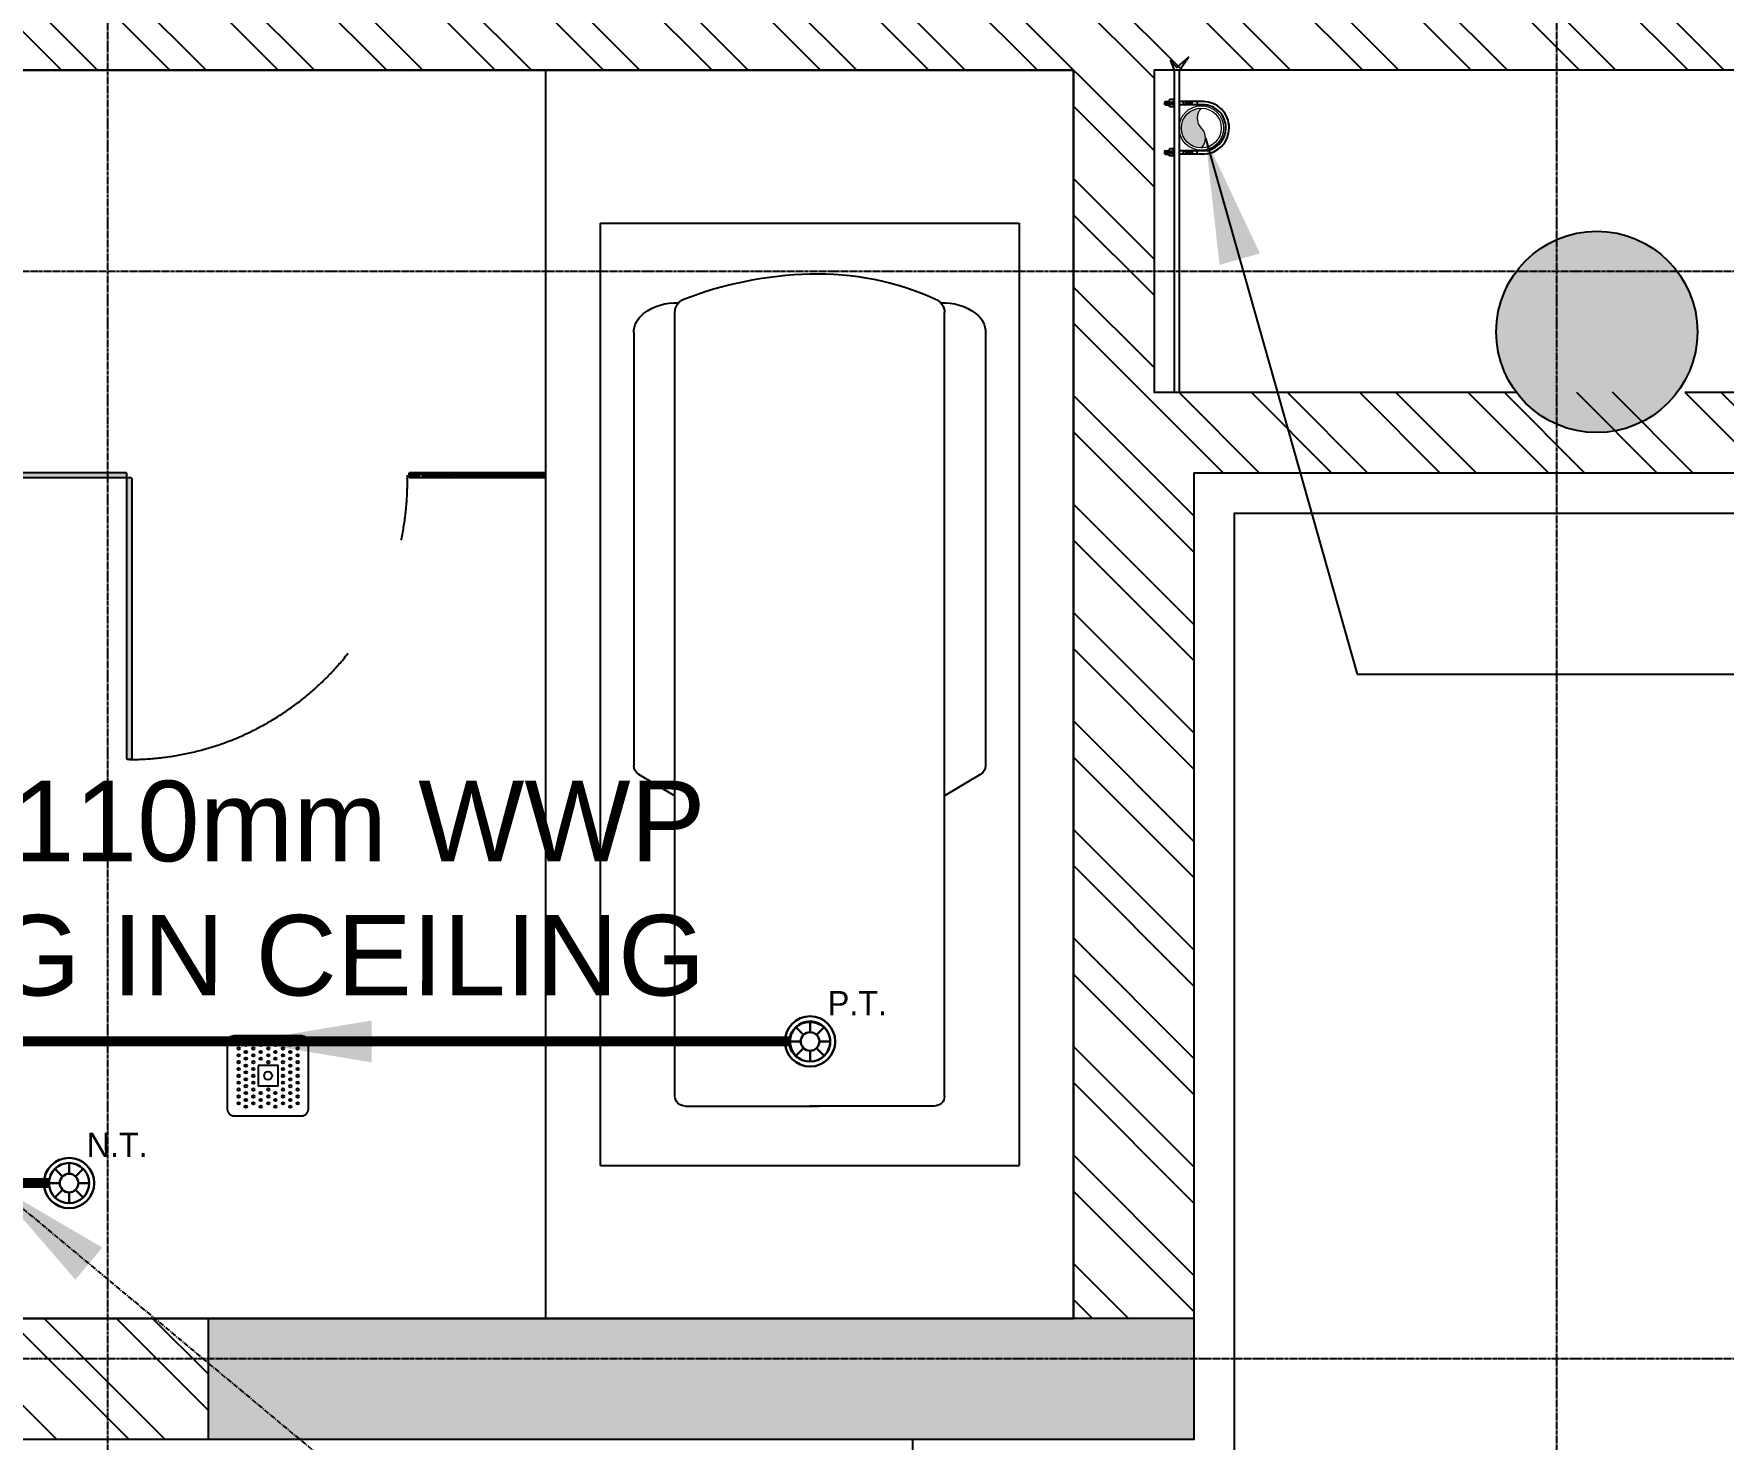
# Model space of a CAD drawing. Header units: millimetres. Extents: x -8500 to 104886, y -7800 to 56500.
# Drawn here: x 60967 to 65164, y 26300 to 29790 of the extents above; entities that cross this region are included whole.
import ezdxf

# ---------------------------------------------------------------- set-up
doc = ezdxf.new("R2010")
doc.units = ezdxf.units.MM
doc.header["$LTSCALE"] = 10
doc.set_wipeout_variables(frame=1)
for name, pattern in [('1803 B01 Axis$0$CENTER2', [1.125, 0.75, -0.125, 0.125, -0.125]), ('CENTER', [2, 1.25, -0.25, 0.25, -0.25]), ('HIDDEN', [0.375, 0.25, -0.125])]:
    doc.linetypes.add(name, pattern=pattern)
for name, color, linetype in [('1803 B01 Axis$0$AXIS-MEP', 8, '1803 B01 Axis$0$CENTER2'), ('1803 B01 b03$0$COLS-AR', 4, 'Continuous'), ('1803 B01 b03$0$COLS-HATCH-AR', 251, 'Continuous'), ('1803 B01 b03$0$ELEV1-AR', 6, 'Continuous'), ('1803 B01 b03$0$WALL-AR', 7, 'Continuous'), ('1803 B01 b03$0$WALL-CAV-AR', 1, 'Continuous'), ('CEILING', 7, 'Continuous'), ('DIM-IN-AR', 251, 'Continuous'), ('FIX-ID', 45, 'Continuous'), ('ID-FUR', 1, 'Continuous'), ('ID-GLASS', 5, 'Continuous'), ('ID-HATCH', 8, 'Continuous'), ('ID-SANITARY', 1, 'Continuous'), ('ID-WIPEOUT', 8, 'Continuous'), ('PIPE SUPPORT', 12, 'Continuous')]:
    doc.layers.add(name, color=color, linetype=linetype)
for name, color, linetype, lineweight in [('FUR', 9, 'Continuous', 9), ('SH - WWP', 82, 'CENTER', 13), ('WWP', 82, 'CENTER', 13)]:
    doc.layers.add(name, color=color, linetype=linetype, lineweight=lineweight)
doc.layers.add('Rain water', color=201, linetype='Continuous', lineweight=9, true_color=0xd761ff)
doc.layers.add('SH - RWP', color=201, linetype='Continuous', lineweight=9, true_color=0xd761ff)
doc.styles.add('ARIAL', font='Arial.ttf')
doc.dimstyles.new('1-100-OUT', dxfattribs={"dimscale": 1.25, "dimtxt": 180, "dimasz": 1, "dimexe": 0, "dimexo": 0, "dimgap": 60, "dimtad": 1, "dimdec": 0, "dimblk": 'DIM-END', "dimcen": 2.5, "dimclrd": 256, "dimclre": 3, "dimclrt": 3, "dimadec": 0, "dimazin": 0, "dimtfac": 1, "dimtdec": 0, "dimtix": 1, "dimtmove": 2, "dimatfit": 0, "dimldrblk": 'LEADER-ARROW', "dimlwe": -1, "dimarcsym": 0})

# ---------------------------------------------------------------- blocks, each defined once
blk = doc.blocks.new('1803 B01 b03$0$1st cols')
at = {"layer": '1803 B01 b03$0$COLS-HATCH-AR'}
h = blk.add_hatch(color=256, dxfattribs=at)
h.dxf.hatch_style = 1
edge = h.paths.add_edge_path()
edge.add_arc((64850, 29050), 250, 0, 360)
h = blk.add_hatch(color=256, dxfattribs=at)
h.dxf.hatch_style = 1
h.paths.add_polyline_path([(61400, 26300), (63850, 26300), (63850, 26600), (61400, 26600)])
at = {"layer": '1803 B01 b03$0$COLS-AR'}
blk.add_lwpolyline([(61400, 26300), (63850, 26300), (63850, 26600), (61400, 26600)], close=True, dxfattribs=at)
blk.add_circle((64850, 29050), 250, dxfattribs=at)
blk = doc.blocks.new('1803 B01 Axis$0$1803 B01 AXIS')
for p, q in [((61150, 55300), (61150, -5800)), ((64750, 55300), (64750, -5800)), ((85300, 29200), (-7300, 29200)), ((85300, 26500), (-7300, 26500))]:
    blk.add_line(p, q)
blk = doc.blocks.new('1803 B01 Axis')
at = {"layer": '1803 B01 Axis$0$AXIS-MEP'}
blk.add_blockref('1803 B01 Axis$0$1803 B01 AXIS', (0, 0), dxfattribs=at)
blk = doc.blocks.new('bath tube-1.8m')
for p, q in [((0, -1.8), (0, 0)), ((0, 0), (0.8, 0)), ((0.8, 0), (0.8, -1.8)), ((0.1424, -1.6678), (0.1424, -0.1708)), ((0.6576, -1.6678), (0.6576, -0.1708)), ((0.0638, -0.2096), (0.0638, -1.0364)), ((0.7362, -0.2096), (0.7362, -1.0364)), ((0.0731, -1.0524), (0.1424, -1.094)), ((0.7269, -1.0524), (0.6576, -1.094)), ((0.1621, -1.6867), (0.4174, -1.6867)), ((0.6379, -1.6867), (0.4, -1.6867)), ((0, -1.8), (0.8, -1.8))]:
    blk.add_line(p, q)
at = {"extrusion": (0, 0, -1)}
for centre, major_axis, ratio, start_param, end_param in [((0.4174, -0.7579), (0.6906, 0.0238), 0.957002, 4.36504, 4.720189), ((0.3834, -0.7543), (0.1817, 0.6368), 0.904664, -0.278009, 0.131603), ((0.1434, -0.2467), (0.0982, 0), 0.9616, 4.044481, 4.774829), ((0.1719, -0.1708), (0.0295, 0), 0.9616, 3.141593, 4.330004), ((0.6281, -0.1708), (-0.0295, 0), 0.9616, 1.953181, 3.141593), ((0.6566, -0.2467), (-0.0982, 0), 0.9616, 1.508356, 2.238705), ((0.1129, -0.2096), (-0.0491, 0), 0.9616, 0, 0.902888), ((0.6871, -0.2096), (-0.0491, 0), 0.9616, 2.238705, 3.141593), ((0.0835, -1.0364), (-0.0196, 0), 0.9616, -1.012197, 0), ((0.7165, -1.0364), (-0.0196, 0), 0.9616, 3.141593, 4.15379), ((0.4, -1.5639), (-0.0393, 0), 0.9616, 4.712389, 7.853982), ((0.4, -1.5639), (-0.0393, 0), 0.9616, 1.570796, 4.712389), ((0.1621, -1.6678), (-0.0196, 0), 0.9616, 4.712389, 6.283185), ((0.6379, -1.6678), (-0.0196, 0), 0.9616, 3.141593, 4.712389)]:
    blk.add_ellipse(centre, major_axis=major_axis, ratio=ratio, start_param=start_param, end_param=end_param, dxfattribs=at)
blk = doc.blocks.new('*U145')
at = {"layer": 'ID-HATCH'}
h = blk.add_hatch(dxfattribs=at)
h.set_pattern_fill('AR-RROOF', color=8, scale=4, angle=45)
h.set_pattern_definition([(45, (-2536.5117, 290.1926), (3.3941125, 9.050967), [60, -8, 20, -4]), (45, (-2534.164, 295.3686), (-6.590235, 0.933381), [12, -1.32, 24, -3]), (45, (-2537.5016, 294.011), (12.812775, 16.6028672), [32, -5.6, 16, -4])])
h.paths.add_polyline_path([(-2, -8), (-698, -8), (-700, -6), (-700, 2), (-698, 4), (-2, 4), (0, 2), (0, -6)])
blk.add_lwpolyline([(-2, -8), (-698, -8), (-700, -6), (-700, 2), (-698, 4), (-2, 4), (0, 2), (0, -6)], close=True)
blk = doc.blocks.new('*U174')
at = {"layer": 'ID-HATCH'}
h = blk.add_hatch(dxfattribs=at)
h.set_pattern_fill('AR-RROOF', color=8, scale=4, angle=45)
h.set_pattern_definition([(45, (-2308.4743, 292.1782), (3.3941125, 9.050967), [60, -8, 20, -4]), (45, (-2306.1267, 297.354), (-6.590235, 0.933381), [12, -1.32, 24, -3]), (45, (-2309.4643, 295.9966), (12.812775, 16.6028672), [32, -5.6, 16, -4])])
h.paths.add_polyline_path([(2, 8), (338.8, 8), (340.8, 6), (340.8, -2), (338.8, -4), (2, -4), (0, -2), (0, 6)])
blk.add_lwpolyline([(2, 8), (338.8, 8), (340.8, 6), (340.8, -2), (338.8, -4), (2, -4), (0, -2), (0, 6)], close=True)
blk = doc.blocks.new('*U175')
at = {"layer": 'ID-HATCH'}
h = blk.add_hatch(dxfattribs=at)
h.set_pattern_fill('AR-RROOF', color=8, scale=4, angle=45)
h.set_pattern_definition([(45, (-2506.155, 292.1716), (3.3941125, 9.050967), [60, -8, 20, -4]), (45, (-2503.8075, 297.3476), (-6.590235, 0.933381), [12, -1.32, 24, -3]), (45, (-2507.145, 295.99), (12.812775, 16.6028672), [32, -5.6, 16, -4])])
h.paths.add_polyline_path([(-2, 8), (-667.6, 8), (-669.6, 6), (-669.6, -2), (-667.6, -4), (-2, -4), (0, -2), (0, 6)])
blk.add_lwpolyline([(-2, 8), (-667.6, 8), (-669.6, 6), (-669.6, -2), (-667.6, -4), (-2, -4), (0, -2), (0, 6)], close=True)
blk = doc.blocks.new('A$C4CEA6FF1')
blk.add_wipeout([(-516.4, -100), (-683.6, -100), (-689.1, -99), (-693.3, -96.8), (-695.2, -95.2), (-697.1, -92.9), (-698.7, -90.1), (-699.7, -86.6), (-700, -84.7), (-700, 83.6), (-699.7, 86.8), (-699.4, 88), (-698.7, 89.9), (-697.6, 92.1), (-696.9, 93.2), (-695.7, 94.7), (-694.2, 96.2), (-692.7, 97.3), (-691.3, 98.1), (-689.2, 99), (-687.9, 99.4), (-685.3, 99.9), (-683.6, 100), (-516.4, 100), (-513.7, 99.8), (-511.2, 99.2), (-508.8, 98.2), (-506.7, 96.8), (-505, 95.4), (-504, 94.3), (-502.9, 92.9), (-501.8, 91.1), (-501.2, 89.7), (-500.7, 88.4), (-500.4, 87.3), (-500.2, 86.2), (-500.1, 85.2), (-500, 83.6), (-500, -83.6), (-500.1, -85.8), (-500.5, -87.6), (-501.1, -89.6), (-502.1, -91.7), (-503.1, -93.2), (-504.2, -94.5), (-505, -95.4), (-506.1, -96.4), (-507, -97), (-508.1, -97.7), (-509.2, -98.3), (-510.4, -98.9), (-512, -99.4), (-513.5, -99.7), (-515.4, -100)]).dxf.layer = 'ID-WIPEOUT'
blk.add_lwpolyline([(-516.4, -100), (-683.6, -100, -0.414214), (-700, -83.6), (-700, 83.6, -0.414214), (-683.6, 100), (-516.4, 100, -0.414214), (-500, 83.6), (-500, -83.6, -0.414214)], format="xyb", close=True)
blk.add_lwpolyline([(-625.5, -24.4), (-575.5, -24.4), (-575.5, 25.6), (-625.5, 25.6)], close=True)
for centre, radius in [((-676.5, 55.6), 3), ((-668.1, 74.4), 3), ((-659.5, 55.6), 3), ((-651.1, 74.4), 3), ((-642.5, 55.6), 3), ((-634.1, 74.4), 3), ((-625.5, 55.6), 3), ((-617.1, 74.4), 3), ((-608.5, 55.6), 3), ((-600.1, 74.4), 3), ((-591.5, 55.6), 3), ((-583.1, 74.4), 3), ((-574.5, 55.6), 3), ((-566.1, 74.4), 3), ((-557.5, 55.6), 3), ((-548.8, 74.4), 3), ((-540.3, 55.6), 3), ((-531.8, 74.4), 3), ((-523.3, 55.6), 3), ((-676.5, 18.9), 3), ((-668.1, 37.6), 3), ((-668.1, 0.9), 3), ((-659.5, 18.9), 3), ((-651.1, 37.6), 3), ((-651.1, 0.9), 3), ((-642.5, 18.9), 3), ((-634.1, 37.6), 3), ((-634.1, 0.9), 3), ((-617.1, 37.6), 3), ((-600.5, 0.6), 10), ((-600.1, 37.6), 3), ((-583.1, 37.6), 3), ((-566.1, 37.6), 3), ((-566.1, 0.9), 3), ((-557.5, 18.9), 3), ((-548.8, 37.6), 3), ((-548.8, 0.9), 3), ((-540.3, 18.9), 3), ((-531.8, 37.6), 3), ((-531.8, 0.9), 3), ((-523.3, 18.9), 3), ((-676.5, -17.8), 3), ((-668.1, -36), 3), ((-659.5, -17.8), 3), ((-651.1, -36), 3), ((-642.5, -17.8), 3), ((-634.1, -36), 3), ((-617.1, -36), 3), ((-600.1, -36), 3), ((-583.1, -36), 3), ((-566.1, -36), 3), ((-557.5, -17.8), 3), ((-548.8, -36), 3), ((-540.3, -17.8), 3), ((-531.8, -36), 3), ((-523.3, -17.8), 3), ((-676.5, -54.7), 3), ((-668.1, -72.7), 3), ((-659.5, -54.7), 3), ((-651.1, -72.7), 3), ((-642.5, -54.7), 3), ((-634.1, -72.7), 3), ((-625.5, -54.7), 3), ((-617.1, -72.7), 3), ((-608.5, -54.7), 3), ((-600.1, -72.7), 3), ((-591.5, -54.7), 3), ((-583.1, -72.7), 3), ((-574.5, -54.7), 3), ((-566.1, -72.7), 3), ((-557.5, -54.7), 3), ((-548.8, -72.7), 3), ((-540.3, -54.7), 3), ((-531.8, -72.7), 3), ((-523.3, -54.7), 3)]:
    blk.add_circle(centre, radius)
blk = doc.blocks.new('HHYRYRY')
at = {"layer": 'SH - WWP', "linetype": 'Continuous', "lineweight": 30, "ltscale": 15}
for p, q in [((-29410825.8, -22433296.9), (-29410844.8, -22433277.9)), ((-29410809.4, -22433290.1), (-29410809.4, -22433263.3)), ((-29410793.1, -22433296.9), (-29410774.1, -22433277.9)), ((-29410832.5, -22433313.2), (-29410859.4, -22433313.2)), ((-29410825.8, -22433329.5), (-29410844.8, -22433348.5)), ((-29410809.4, -22433336.3), (-29410809.4, -22433363.2)), ((-29410793.1, -22433329.5), (-29410774.1, -22433348.5)), ((-29410786.4, -22433313.2), (-29410759.5, -22433313.2))]:
    blk.add_line(p, q, dxfattribs=at)
for radius in [62.4, 50, 23.1]:
    blk.add_circle((-29410809.4, -22433313.2), radius, dxfattribs=at)
at = {"layer": 'SH - WWP', "linetype": 'Continuous', "lineweight": 30, "ltscale": 15, "insert": (-29410765.3, -22433188.1), "char_height": 59.94, "width": 240.711, "attachment_point": 1}
blk.add_mtext('P.T.', dxfattribs=at)
blk = doc.blocks.new('DIM-END')
at = {"layer": 'DIM-IN-AR', "color": 1}
for p, q in [((0, -90), (0, 90)), ((-90, 0), (90, 0))]:
    blk.add_line(p, q, dxfattribs=at)
at = {"layer": 'DIM-IN-AR', "color": 1, "const_width": 7.5}
blk.add_lwpolyline([(63.6, 63.6), (-63.6, -63.6)], dxfattribs=at)
blk = doc.blocks.new('LEADER-ARROW')
blk.add_solid([(-250, 41.7), (0, 0), (-250, -41.7)])
blk = doc.blocks.new('GRGSRTR')
at = {"layer": 'SH - WWP', "linetype": 'Continuous', "lineweight": 30, "ltscale": 15}
for p, q in [((60532.3, 11316.3), (60513.3, 11335.3)), ((60548.6, 11323), (60548.6, 11349.9)), ((60564.9, 11316.3), (60583.9, 11335.3)), ((60525.5, 11300), (60498.7, 11300)), ((60571.7, 11300), (60598.6, 11300)), ((60532.3, 11283.6), (60513.3, 11264.6)), ((60548.6, 11276.9), (60548.6, 11250)), ((60564.9, 11283.6), (60583.9, 11264.6))]:
    blk.add_line(p, q, dxfattribs=at)
for radius in [62.4, 50, 23.1]:
    blk.add_circle((60548.6, 11300), radius, dxfattribs=at)
at = {"layer": 'SH - WWP', "linetype": 'Continuous', "lineweight": 30, "ltscale": 15, "insert": (60592.7, 11425.1), "char_height": 59.94, "width": 240.711, "attachment_point": 1}
blk.add_mtext('N.T.', dxfattribs=at)
blk = doc.blocks.new('*X209')
at = {"color": 0}
for p, q in [((113.6, 341.47), (113.72, 341.59)), ((113.73, 341.42), (114.32, 342.01)), ((113.84, 341.35), (114.32, 341.83)), ((113.95, 341.28), (114.32, 341.65)), ((114.05, 341.2), (114.32, 341.48)), ((114.14, 341.12), (114.32, 341.3)), ((114.22, 341.02), (114.32, 341.12)), ((114.29, 340.92), (114.32, 340.95))]:
    blk.add_line(p, q, dxfattribs=at)
blk = doc.blocks.new('fgdsgretr')
at = {"layer": 'PIPE SUPPORT', "lineweight": -3}
for p, q in [((-31800915.5, -21798545.6, 0), (-31800914.5, -21798544.7, 0)), ((-31800915.5, -21798547.2, 0), (-31800915.5, -21798545.6, 0)), ((-31800914.5, -21798536, 0), (-31800912.7, -21798534.1, 0)), ((-31800914.5, -21798544.7, 0), (-31800914.5, -21798536, 0)), ((-31800897, -21798544.7, 0), (-31800914.5, -21798544.7, 0)), ((-31800898.9, -21798534.1, 0), (-31800912.7, -21798534.1, 0)), ((-31800909.8, -21798524.9, 0), (-31800908.5, -21798523.5, 0)), ((-31800909.8, -21798524.9, 0), (-31800909.8, -21798534.1, 0)), ((-31800903, -21798523.5, 0), (-31800908.5, -21798523.5, 0)), ((-31800908.5, -21798544.8, 0), (-31800908.5, -21798538, 0)), ((-31800901.7, -21798524.9, 0), (-31800903, -21798523.5, 0)), ((-31800903, -21798537.9, 0), (-31800903, -21798544.8, 0)), ((-31800901.7, -21798524.9, 0), (-31800901.7, -21798534.1, 0)), ((-31800897, -21798536, 0), (-31800898.9, -21798534.1, 0)), ((-31800897, -21798544.7, 0), (-31800897, -21798536, 0)), ((-31800896, -21798545.6, 0), (-31800897, -21798544.7, 0)), ((-31800896, -21798547.2, 0), (-31800896, -21798545.6, 0)), ((-31800793.1, -21798545.6, 0), (-31800792.2, -21798544.7, 0)), ((-31800793.1, -21798547.2, 0), (-31800793.1, -21798545.6, 0)), ((-31800792.2, -21798536, 0), (-31800790.3, -21798534.1, 0)), ((-31800792.2, -21798544.7, 0), (-31800792.2, -21798536, 0)), ((-31800774.6, -21798544.7, 0), (-31800792.2, -21798544.7, 0)), ((-31800776.5, -21798534.1, 0), (-31800790.3, -21798534.1, 0)), ((-31800787.5, -21798524.9, 0), (-31800786.1, -21798523.5, 0)), ((-31800787.5, -21798524.9, 0), (-31800787.5, -21798534.1, 0)), ((-31800780.7, -21798523.5, 0), (-31800786.1, -21798523.5, 0)), ((-31800786.1, -21798544.8, 0), (-31800786.1, -21798538, 0)), ((-31800779.3, -21798524.9, 0), (-31800780.7, -21798523.5, 0)), ((-31800780.7, -21798537.9, 0), (-31800780.7, -21798544.8, 0)), ((-31800779.3, -21798524.9, 0), (-31800779.3, -21798534.1, 0)), ((-31800774.6, -21798536, 0), (-31800776.5, -21798534.1, 0)), ((-31800774.6, -21798544.7, 0), (-31800774.6, -21798536, 0)), ((-31800773.7, -21798545.6, 0), (-31800774.6, -21798544.7, 0)), ((-31800773.7, -21798547.2, 0), (-31800773.7, -21798545.6, 0)), ((-31800909.8, -21798621.2, 0), (-31800909.8, -21798560.4, 0)), ((-31800901.7, -21798618.6, 0), (-31800901.7, -21798560.4, 0)), ((-31800787.5, -21798618.6, 0), (-31800787.5, -21798560.4, 0)), ((-31800779.3, -21798621.2, 0), (-31800779.3, -21798560.4, 0)), ((-31800901.7, -21798591.9, 0), (-31800909.8, -21798591.9, 0)), ((-31800909.8, -21798604.1, 0), (-31800901.7, -21798604.1, 0)), ((-31800787.5, -21798591.9, 0), (-31800779.3, -21798591.9, 0)), ((-31800779.3, -21798604.1, 0), (-31800787.5, -21798604.1, 0))]:
    blk.add_line(p, q, dxfattribs=at)
for centre, radius, start, end in [((-31800914.8, -21798539.8, 0), 6.59, 15.7923, 59.2561), ((-31800905.5, -21798524.6, 0), 6.12, 225.7324, 259.057), ((-31800907, -21798526.4, 0), 6.12, 242.8391, 259.057), ((-31800905, -21798524.4, 0), 4.83, 206.4189, 256.7878), ((-31800904.8, -21798521.8, 0), 4.84, 206.5263, 256.8201), ((-31800902.9, -21798538.7, 0), 5.65, 125.4061, 172.7073), ((-31800914.9, -21798543.5, 0), 13, 46.7187, 58.8099), ((-31800912.6, -21798537.3, 0), 8.97, 21.2252, 49.0426), ((-31800904.2, -21798522.5, 0), 2.53, 204.835, 250.1048), ((-31800912.5, -21798538.5, 0), 11.4, 22.667, 55.5622), ((-31800909.4, -21798539.8, 0), 6.59, 15.7923, 59.5399), ((-31800912.4, -21798536, 0), 11.5, 20.8782, 55.7036), ((-31800903.3, -21798517.9, 0), 6.12, 248.1121, 259.057), ((-31800911.8, -21798535.9, 0), 13, 38.8166, 58.8099), ((-31800911.2, -21798535, 0), 13, 42.8195, 58.8099), ((-31800896.7, -21798539.8, 0), 6.59, 120.7439, 164.2077), ((-31800792.5, -21798539.8, 0), 6.59, 15.7923, 59.2561), ((-31800783.2, -21798524.6, 0), 6.12, 225.7324, 259.057), ((-31800784.7, -21798526.4, 0), 6.12, 242.8391, 259.057), ((-31800782.6, -21798524.4, 0), 4.83, 206.4189, 256.7878), ((-31800782.4, -21798521.8, 0), 4.84, 206.5263, 256.8201), ((-31800780.5, -21798538.7, 0), 5.65, 125.4061, 172.7073), ((-31800792.5, -21798543.5, 0), 13, 46.7187, 58.8099), ((-31800790.2, -21798537.3, 0), 8.97, 21.2252, 49.0426), ((-31800781.9, -21798522.5, 0), 2.53, 204.835, 250.1048), ((-31800790.2, -21798538.5, 0), 11.4, 22.667, 55.5622), ((-31800787, -21798539.8, 0), 6.59, 15.7923, 59.5399), ((-31800790, -21798536, 0), 11.5, 20.8782, 55.7036), ((-31800781, -21798517.9, 0), 6.12, 248.1121, 259.057), ((-31800789.4, -21798535.9, 0), 13, 38.8166, 58.8099), ((-31800788.9, -21798535, 0), 13, 42.8195, 58.8099), ((-31800774.3, -21798539.8, 0), 6.59, 120.7439, 164.2077), ((-31800913.4, -21798588, 0), 19.7, 54.3545, 79.9086), ((-31800913.4, -21798593.9, 0), 19.7, 54.3545, 79.9086), ((-31800913.4, -21798600.2, 0), 19.7, 54.3545, 79.9086), ((-31800896.1, -21798562.3, 0), 26.9, 239.3307, 258.3101), ((-31800887.8, -21798552.3, 0), 24.2, 234.3545, 234.9241), ((-31800887.8, -21798558.1, 0), 24.2, 234.3545, 234.9241), ((-31800887.8, -21798564.4, 0), 24.2, 234.3545, 234.9241), ((-31800793, -21798562.3, 0), 26.9, 281.6899, 300.6693), ((-31800801.4, -21798552.3, 0), 24.2, 305.0759, 305.6455), ((-31800801.4, -21798558.1, 0), 24.2, 305.0759, 305.6455), ((-31800801.4, -21798564.4, 0), 24.2, 305.0759, 305.6455), ((-31800775.8, -21798588, 0), 19.7, 100.0914, 125.6455), ((-31800775.8, -21798593.9, 0), 19.7, 100.0914, 125.6455), ((-31800775.8, -21798600.2, 0), 19.7, 100.0914, 125.6455), ((-31800844.6, -21798618.6, 0), 65.2, 180, 270), ((-31800844.6, -21798618.6, 0), 57.1, 180, 270), ((-31800844.6, -21798618.6, 0), 57.1, 270, 0), ((-31800844.6, -21798618.6, 0), 65.2, 270, 0)]:
    blk.add_arc(centre, radius, start, end, dxfattribs=at)
at = {"layer": 'PIPE SUPPORT', "lineweight": -3, "xscale": 4.727677600735238, "yscale": 4.727677600735238, "zscale": 4.727677600735238, "rotation": 89.99999999999996}
for p in [(-31799294.6, -21799074.6, 0), (-31799287.8, -21799074.6, 0), (-31799172.3, -21799074.6, 0), (-31799165.5, -21799074.6, 0)]:
    blk.add_blockref('*X209', p, dxfattribs=at)
blk = doc.blocks.new('A$C4B8E26CD')
at = {"layer": 'Rain water'}
blk.add_hatch(color=256, dxfattribs=at).paths.add_polyline_path([(0, 2, -1), (0, -2, 0.417357), (0, 0, -0.417357)])
for radius in [2.23, 2]:
    blk.add_circle((0, 0), radius, dxfattribs=at)
for centre, start, end in [((0.99, 1), 134.6929, 225.3071), ((-0.99, -1), 314.6929, 45.3071)]:
    blk.add_arc(centre, 1.41, start, end, dxfattribs=at)

msp = doc.modelspace()

# ---------------------------------------------------------------- linework, layer by layer
at = {"layer": '1803 B01 b03$0$ELEV1-AR'}
msp.add_lwpolyline([(63500, 26200), (63950, 26200), (63950, 28600), (66650, 28600), (66650, 30400), (66500, 30400)], dxfattribs=at)
at = {"layer": '1803 B01 b03$0$WALL-AR'}
for points in [[(54350, 26300), (63850, 26300), (63850, 28700), (66550, 28700), (66550, 30300), (66250, 30300), (66250, 29900), (59800, 29900)], [(58700, 29700), (63550, 29700), (63550, 26600), (57450, 26600)]]:
    msp.add_lwpolyline(points, dxfattribs=at)
at = {"layer": '1803 B01 b03$0$WALL-CAV-AR'}
msp.add_lwpolyline([(65068.4, 28900), (66350, 28900), (66350, 29700), (63750, 29700), (63750, 28900), (64650, 28900)], dxfattribs=at)
at = {"layer": 'FIX-ID'}
msp.add_line((62239.3, 26600), (62239.3, 29700), dxfattribs=at)
at = {"layer": 'ID-GLASS', "color": 8, "linetype": 'HIDDEN', "ltscale": 250}
msp.add_arc((61205.1, 28678.2), 690.2, 270, 1.2937, dxfattribs=at)
at = {"layer": 'PIPE SUPPORT', "linetype": 'ByBlock', "elevation": 0}
msp.add_lwpolyline([(63813.3, 29700), (63835.3, 29732.4), (63806.7, 29706.3), (63790.9, 29723.3), (63800.2, 29700)], dxfattribs=at)
msp.add_lwpolyline([(63813.3, 29700), (63835.3, 29732.4), (63806.7, 29706.3), (63790.9, 29723.3), (63800.2, 29700)], dxfattribs=at)
at = {"layer": 'PIPE SUPPORT', "linetype": 'ByBlock'}
for points in [[(63800, 29700), (63800, 28900)], [(63800, 29700), (63800, 28900)], [(63813.2, 28900), (63813.2, 29699.8)], [(63813.2, 28900), (63813.2, 29699.8)]]:
    msp.add_lwpolyline(points, dxfattribs=at)
at = {"layer": 'SH - WWP', "linetype": 'CENTER', "ltscale": 25, "const_width": 25}
msp.add_lwpolyline([(61004.7, 26936), (60722.6, 26936)], dxfattribs=at)

# ---------------------------------------------------------------- block references
at = {"layer": '1803 B01 b03$0$COLS-AR'}
msp.add_blockref('1803 B01 b03$0$1st cols', (0, 0), dxfattribs=at)
at = {"layer": 'FIX-ID', "xscale": 1300, "yscale": 1300, "zscale": 1300}
msp.add_blockref('bath tube-1.8m', (62374.7, 29320), dxfattribs=at)
at = {"layer": 'FUR', "color": 18, "lineweight": 20, "ltscale": 0.6, "true_color": 0x000000}
msp.add_blockref('HHYRYRY', (29473705, 22460601), dxfattribs=at)
at = {"layer": 'ID-FUR', "color": 8, "linetype": 'HIDDEN', "ltscale": 0.5}
msp.add_blockref('1803 B01 Axis', (0, 0), dxfattribs=at)
at = {"layer": 'ID-GLASS'}
msp.add_blockref('*U175', (61198.5, 28692), dxfattribs=at)
at = {"layer": 'ID-GLASS', "rotation": 89.99999999999999}
msp.add_blockref('*U145', (61202.5, 28688), dxfattribs=at)
at = {"layer": 'ID-GLASS', "xscale": -1}
msp.add_blockref('*U174', (62239.3, 28692), dxfattribs=at)
at = {"layer": 'PIPE SUPPORT', "color": 5, "linetype": 'Continuous', "lineweight": 53, "ltscale": 0.6, "rotation": 90.00000000000006}
msp.add_blockref('fgdsgretr', (-21734747.1, 31830401.4, 0), dxfattribs=at)
msp.add_blockref('fgdsgretr', (-21734747.1, 31830401.4, 0), dxfattribs=at)
at = {"layer": 'SH - RWP', "linetype": 'ByBlock', "lineweight": 40, "ltscale": 1e-05, "extrusion": (0, 0, -1), "xscale": -24.75743759813302, "yscale": 24.75743759813302, "zscale": -24.75743759813302, "rotation": 180}
msp.add_blockref('A$C4B8E26CD', (-63867.6, 29556.2, 0), dxfattribs=at)
msp.add_blockref('A$C4B8E26CD', (-63867.6, 29556.2, 0), dxfattribs=at)
at = {"layer": 'SH - WWP', "linetype": 'CENTER', "ltscale": 25}
msp.add_blockref('GRGSRTR', (506.1, 15636), dxfattribs=at)

# ---------------------------------------------------------------- texts
at = {"layer": 'WWP', "lineweight": 15, "ltscale": 20, "extrusion": (0.007838, -0.01548, 0.999849), "insert": (62635.8, 27935.3, -1.7), "char_height": 200, "width": 2883.536, "attachment_point": 3, "text_direction": (0.999969, 0, -0.007839), "style": 'ARIAL'}
msp.add_mtext('Ø110mm WWP\\PRUNNING IN CEILING ', dxfattribs=at)

# ---------------------------------------------------------------- leaders
at = {"layer": 'SH - RWP', "linetype": 'ByBlock', "lineweight": 15, "ltscale": 1e-05}
msp.add_leader([(63877.9, 29531.4), (64254.3, 28199.9), (65723.3, 28199.9)], dimstyle='1-100-OUT', override={"dimtad": 0}, dxfattribs=at)
at = {"layer": 'SH - WWP'}
msp.add_leader([(60863.7, 26936), (63779.4, 24507.7), (65248.4, 24507.7)], dimstyle='1-100-OUT', override={"dimtad": 0}, dxfattribs=at)

# ---------------------------------------------------------------- next in the draw order: block references
at = {"layer": 'ID-SANITARY', "rotation": 270}
msp.add_blockref('A$C4CEA6FF1', (61548.5, 26602.3), dxfattribs=at)

# ---------------------------------------------------------------- next in the draw order: hatches: boundary and pattern name
at = {"layer": 'ID-HATCH'}
h = msp.add_hatch(dxfattribs=at)
h.set_pattern_fill('ANSI32', color=256, scale=20, angle=-90)
h.set_pattern_definition([(315, (11000, 350), (134.70384, 134.70384), []), (315, (11000, 260.2), (134.70384, 134.70384), [])])
h.paths.add_polyline_path([(59800, 34300), (60000, 34300), (60000, 34500), (59800, 34500), (59800, 35400), (56950, 35400), (56950, 35825), (56750, 35825), (56750, 35400), (54350, 35400), (54350, 29200), (54550, 29200), (54550, 29750), (56750, 29750), (57050, 29750), (57050, 29750), (57300, 29750), (57300, 26600), (57050, 26600), (57050, 26300), (61400, 26300), (61400, 26600), (62239.3, 26600), (62139.3, 26600), (60039.7, 26600), (59939.7, 26600), (57450, 26600), (57450, 29700), (57450, 29700), (57450, 30350), (57550, 30350), (57550, 30500), (57300, 30500), (57300, 29900), (54550, 29900), (54550, 35200), (59600, 35200), (59600, 34500), (57700, 34500), (57700, 35200), (57550, 35200), (57550, 34350), (59600, 34350), (59600, 32655), (59800, 32655)])
h = msp.add_hatch(dxfattribs=at)
h.set_pattern_fill('ANSI32', color=256, scale=20, angle=-90)
h.set_pattern_definition([(315, (11000, 350), (134.70384, 134.70384), []), (315, (11000, 260.2), (134.70384, 134.70384), [])])
h.paths.add_polyline_path([(63750, 29700), (66350, 29700), (66350, 28900), (63750, 28900), (63850, 28700), (66550, 28700), (66550, 30400.8), (66250, 30400.8), (66250, 29900), (59800, 29900), (59800, 31545), (59600, 31545), (59600, 29900), (58900, 29900), (58900, 30500), (58550, 30500), (58550, 30350), (58700, 30350), (58700, 29700), (63550, 29700), (63550, 26600), (63850, 26600), (63850, 28700), (63750, 28900)])

# ---------------------------------------------------------------- next in the draw order: linework, layer by layer
at = {"layer": 'CEILING'}
msp.add_lwpolyline([(51350, 26300), (51350, 26600), (51050, 26600), (51050, 28900), (51350, 28900), (51350, 29200), (51150, 29200), (51150, 30800), (48400, 30800), (48400, 32250), (48350, 32250), (48350, 38050), (56750, 38050), (56750, 35400), (54350, 35400), (54350, 26300), (63150, 26300), (63150, 18000)], dxfattribs=at)
msp.add_lwpolyline([(57450, 30350), (57450, 26600), (59300.1, 26600), (59300.1, 28500), (58700, 28500), (58700, 28700), (59500, 28690), (59500, 26600), (63550, 26600), (63550, 29700), (58700, 29700), (58700, 30350)], close=True, dxfattribs=at)
at = {"layer": 'SH - WWP', "linetype": 'CENTER', "ltscale": 25, "const_width": 25}
msp.add_lwpolyline([(57222.2, 27287.8), (62845.6, 27287.8)], dxfattribs=at)

# ---------------------------------------------------------------- next in the draw order: leaders
at = {"layer": 'SH - WWP'}
msp.add_leader([(61494.3, 27287.8), (62239.3, 27287.8)], dimstyle='1-100-OUT', override={"dimtad": 0}, dxfattribs=at)

doc.saveas('drawing.dxf')
